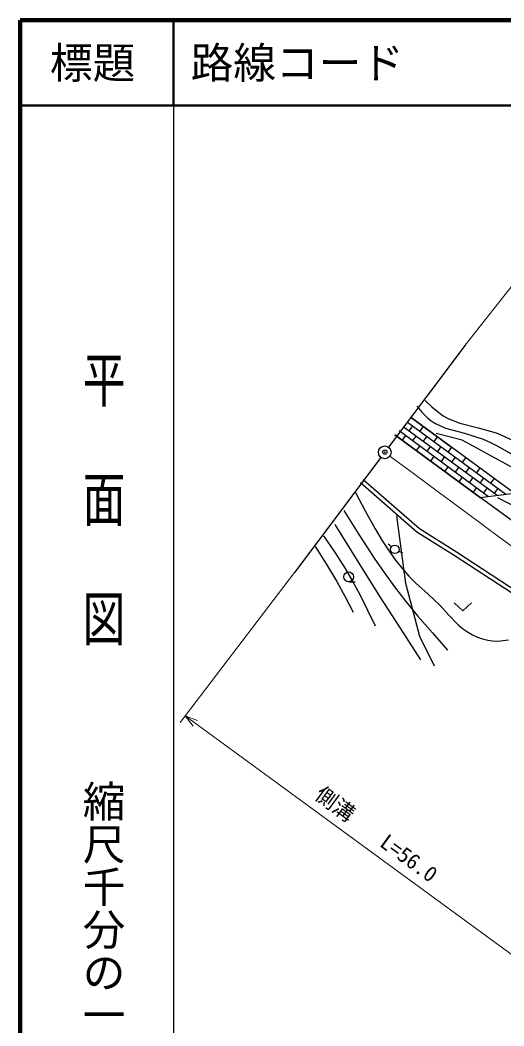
# Model space of a CAD drawing. Units: millimetres, scale not verified. Extents: x 40000 to 680090, y 20000 to 380000.
# Drawn here: x 40000 to 96732, y 262207 to 380000 of the extents above; entities that cross this region are included whole.
import ezdxf
from ezdxf.enums import TextEntityAlignment as Align

# ---------------------------------------------------------------- set-up
doc = ezdxf.new("R2010")
doc.units = ezdxf.units.MM
doc.header["$LTSCALE"] = 1000
doc.header["$PDMODE"] = 32
doc.header["$PDSIZE"] = 500
doc.linetypes.add('CHAIN', pattern=[18.5, 12, -1.5, 3.5, -1.5])
for name, color, linetype, lineweight in [('M-BGD', 7, 'Continuous', 25), ('M-BMK', 2, 'CHAIN', 13), ('M-BMK-OTRS', 5, 'Continuous', 25), ('M-BMK-SRVR', 3, 'Continuous', 25), ('M-STR-HTXT', 7, 'Continuous', 13), ('M-TTL', 2, 'Continuous', 140), ('M-TTL-BAND', 7, 'Continuous', 25), ('M-TTL-LINE', 7, 'Continuous', 50)]:
    doc.layers.add(name, color=color, linetype=linetype, lineweight=lineweight)
doc.layers.add('M-OTRS', color=6, linetype='Continuous')
doc.layers.add('M-TTL-TXT', color=7, linetype='Continuous')
doc.styles.add('@ＭＳ ゴシック', font='')
doc.styles.add('ＭＳ ゴシック', font='')
doc.styles.get('@ＭＳ ゴシック').set_extended_font_data('@MS Gothic')
doc.styles.get('ＭＳ ゴシック').set_extended_font_data('MS Gothic')

msp = doc.modelspace()

# ---------------------------------------------------------------- linework, layer by layer
at = {"layer": 'M-BGD'}
for p, q in [((86509, 334784), (87125, 334083)), ((87503, 335454), (88287, 334718)), ((88287, 334718), (89101, 334037)), ((85908, 333430), (90594, 329993)), ((97920, 324600), (85915, 333438)), ((87125, 334083), (87781, 333427)), ((87781, 333427), (88221, 333069)), ((89101, 334037), (89627, 333671)), ((89627, 333671), (90190, 333353)), ((84932, 332423), (95942, 324348)), ((85420, 332926), (96942, 324475)), ((86022, 332485), (85611, 331925)), ((87264, 332435), (86854, 331875)), ((88221, 333069), (88694, 332763)), ((88694, 332763), (89277, 332468)), ((89277, 332468), (89901, 332222)), ((89901, 332222), (92110, 331608)), ((90190, 333353), (90864, 333056)), ((90864, 333056), (91576, 332808)), ((91576, 332808), (93708, 332256)), ((93708, 332256), (95824, 331646)), ((83957, 331415), (93941, 324093)), ((93941, 324093), (83957, 331415)), ((84445, 331919), (94942, 324220)), ((85200, 331365), (84789, 330805)), ((86443, 331315), (86032, 330755)), ((87686, 331265), (87275, 330705)), ((88928, 331215), (88518, 330655)), ((91848, 330790), (88800, 331587)), ((92110, 331608), (94307, 330935)), ((95824, 331646), (96722, 331281)), ((96722, 331281), (97604, 330858)), ((86864, 330145), (86453, 329585)), ((88107, 330095), (87696, 329534)), ((89350, 330044), (88939, 329484)), ((90592, 329994), (90182, 329434)), ((98698, 327069), (91848, 330790)), ((94307, 330935), (95172, 330543)), ((95172, 330543), (96009, 330098)), ((96009, 330098), (100329, 327603)), ((88528, 328924), (88117, 328364)), ((89771, 328874), (89360, 328314)), ((91013, 328824), (90603, 328264)), ((92254, 328771), (91845, 328214)), ((90192, 327704), (89781, 327144)), ((91435, 327654), (91024, 327094)), ((92677, 327603), (92267, 327043)), ((93916, 327548), (93509, 326993)), ((91856, 326483), (91445, 325923)), ((93099, 326433), (92688, 325873)), ((94341, 326383), (93931, 325823)), ((95578, 326324), (95173, 325773)), ((86530, 320043), (79904, 325804)), ((80232, 326181), (86829, 320446)), ((93520, 325263), (93109, 324703)), ((94763, 325213), (94352, 324653)), ((96005, 325163), (95595, 324603)), ((79329, 324663), (80447, 322523)), ((93941, 324093), (97920, 324600)), ((102139, 318136), (93941, 324093)), ((99800, 322099), (96000, 324042)), ((77979, 322582), (79726, 319763)), ((80447, 322523), (81623, 320404)), ((85233, 314022), (84159, 321945)), ((76892, 320933), (79521, 316697)), ((81623, 320404), (82421, 319086)), ((86829, 320446), (91153, 317728)), ((75583, 319618), (76872, 317717)), ((79726, 319763), (81526, 316972)), ((90887, 317305), (86530, 320043)), ((74598, 318350), (75898, 316309)), ((82421, 319086), (83270, 317799)), ((83546, 318319), (83146, 318619)), ((76872, 317717), (78110, 315785)), ((81526, 316972), (82678, 315290)), ((83270, 317799), (84025, 316755)), ((84398, 317805), (84850, 317591)), ((100987, 310706), (90887, 317305)), ((91153, 317728), (101258, 311126)), ((75898, 316309), (77145, 314239)), ((78110, 315785), (78990, 314275)), ((79521, 316697), (82184, 312472)), ((84025, 316755), (84832, 315743)), ((84832, 315743), (85587, 314888)), ((82678, 315290), (83883, 313636)), ((85587, 314888), (86391, 314069)), ((77145, 314239), (78117, 312470)), ((78529, 314223), (79275, 314223)), ((78990, 314275), (79823, 312726)), ((83883, 313636), (85222, 311922)), ((86877, 307813), (85233, 314022)), ((86391, 314069), (87836, 312783)), ((78117, 312470), (79048, 310678)), ((79823, 312726), (80748, 310896)), ((82184, 312472), (84552, 308780)), ((87836, 312783), (89242, 311451)), ((85222, 311922), (86610, 310243)), ((89242, 311451), (90270, 310301)), ((90918, 311759), (91919, 310815)), ((91919, 310815), (92918, 311760)), ((80748, 310896), (81653, 309042)), ((86610, 310243), (88348, 308228)), ((90270, 310301), (91356, 309177)), ((84552, 308780), (86939, 305088)), ((91356, 309177), (91883, 308737)), ((91883, 308737), (92450, 308343)), ((88592, 304317), (86877, 307813)), ((88348, 308228), (90118, 306224)), ((92450, 308343), (93032, 308009)), ((93032, 308009), (93642, 307730)), ((93642, 307730), (94224, 307527)), ((94224, 307527), (94830, 307380)), ((94830, 307380), (95407, 307301)), ((95407, 307301), (96000, 307281)), ((96000, 307281), (96635, 307323)), ((96635, 307323), (97265, 307425))]:
    msp.add_line(p, q, dxfattribs=at)
for centre, radius in [((83946, 318019), 498), ((78529, 314797), 574)]:
    msp.add_circle(centre, radius, dxfattribs=at)
at = {"layer": 'M-BMK'}
for p, q in [((85819, 327124), (83360, 328939)), ((88270, 325315), (85819, 327124)), ((92291, 322346), (88270, 325315)), ((96305, 319383), (92291, 322346)), ((100327, 316414), (96305, 319383))]:
    msp.add_line(p, q, dxfattribs=at)
at = {"layer": 'M-BMK-OTRS'}
for p, q in [((92203, 341927), (83211, 329981)), ((82309, 328783), (72168, 315312))]:
    msp.add_line(p, q, dxfattribs=at)
at = {"layer": 'M-BMK-SRVR'}
msp.add_circle((82760, 329382), 746, dxfattribs=at)
at = {"layer": 'M-OTRS'}
msp.add_point((82773, 329409), dxfattribs=at)
at = {"layer": 'M-STR-HTXT'}
for p, q in [((92203, 341927), (98493, 349908)), ((72168, 315312), (58767, 297725)), ((60314, 297299), (59357, 298532)), ((59357, 298532), (60821, 297992)), ((59357, 298532), (105015, 265140))]:
    msp.add_line(p, q, dxfattribs=at)
at = {"layer": 'M-TTL'}
for p, q in [((40000, 380000), (40000, 20000)), ((680000, 380000), (40000, 380000))]:
    msp.add_line(p, q, dxfattribs=at)
at = {"layer": 'M-TTL-BAND'}
msp.add_line((58000, 370000), (58000, 20000), dxfattribs=at)
at = {"layer": 'M-TTL-LINE'}
for p, q in [((58000, 380000), (58000, 370000)), ((40000, 370000), (680000, 370000))]:
    msp.add_line(p, q, dxfattribs=at)

# ---------------------------------------------------------------- texts
at = {"layer": 'M-STR-HTXT', "style": 'ＭＳ ゴシック'}
for s, p in [('側溝', (74085, 288494)), ('L=56.0', (81716, 282890))]:
    msp.add_text(s, height=1833, rotation=323.8, dxfattribs=at).set_placement(p, align=Align.BOTTOM_LEFT)
at = {"layer": 'M-TTL-BAND', "style": '@ＭＳ ゴシック', "width": 1.4}
msp.add_text('平  面  図', height=3666, rotation=270, dxfattribs=at).set_placement((49777, 306475), align=Align.MIDDLE_RIGHT)
at = {"layer": 'M-TTL-BAND', "style": '@ＭＳ ゴシック'}
msp.add_text('縮尺千分の一', height=3666, rotation=270, dxfattribs=at).set_placement((49777, 261030), align=Align.MIDDLE_RIGHT)
at = {"layer": 'M-TTL-TXT', "style": 'ＭＳ ゴシック'}
msp.add_text('標題', height=3666, dxfattribs=at).set_placement((48500, 375000), align=Align.MIDDLE_CENTER)
msp.add_text('路線コード', height=3666, dxfattribs=at).set_placement((60000, 375000), align=Align.MIDDLE_LEFT)

doc.saveas('drawing.dxf')
